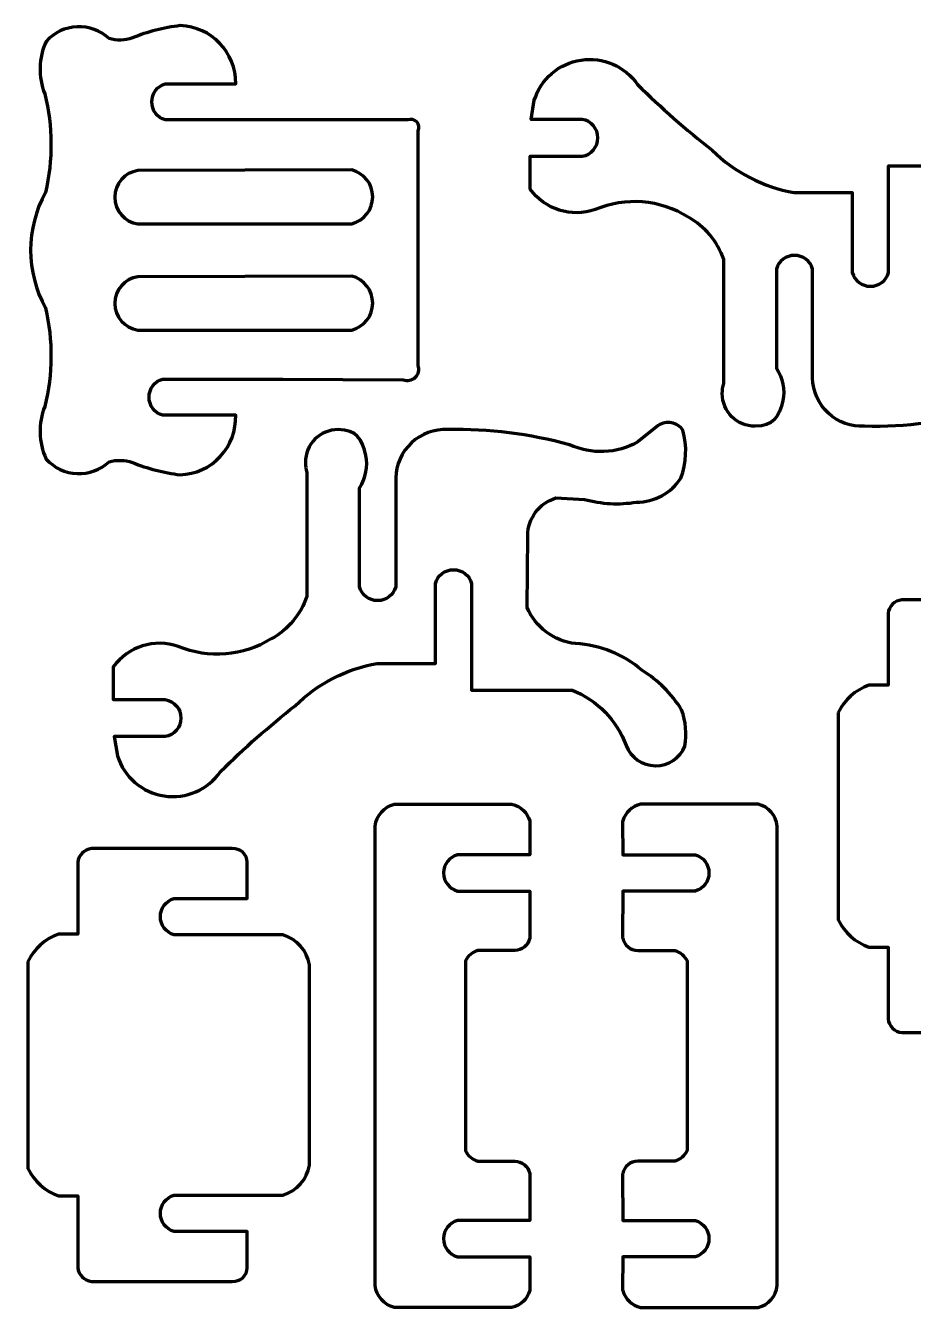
# Model space of a CAD drawing. Header units: centimetres. Extents: x -10.2 to 13.4, y -14.3 to 23.3.
# Drawn here: x -10.1 to -2.23, y 11.9 to 23.28 of the extents above; entities that cross this region are included whole.
import ezdxf

# ---------------------------------------------------------------- set-up
doc = ezdxf.new("R2010")
doc.units = ezdxf.units.CM
doc.header["$MEASUREMENT"] = 0
doc.layers.add('Laag 1', color=7, linetype='Continuous')

msp = doc.modelspace()

# ---------------------------------------------------------------- linework, layer by layer
at = {"layer": 'Laag 1', "lineweight": 100}
for points, knots in [([(-8.34138, 22.43915), (-8.34138, 22.43915), (-6.71172, 22.43915), (-6.71172, 22.43915), (-6.71172, 22.43915), (-6.68441, 22.44997), (-6.65327, 22.44298), (-6.63318, 22.42155), (-6.63318, 22.42155), (-6.61309, 22.40012), (-6.60813, 22.36859), (-6.62068, 22.34203), (-6.62068, 22.34203), (-6.62068, 22.34203), (-6.62068, 20.26019), (-6.62068, 20.26019), (-6.62068, 20.26019), (-6.60775, 20.22267), (-6.61786, 20.18105), (-6.64657, 20.15364), (-6.64657, 20.15364), (-6.67528, 20.12625), (-6.71733, 20.11807), (-6.75421, 20.13273), (-6.75421, 20.13273), (-6.75421, 20.13273), (-7.82547, 20.13881), (-7.82547, 20.13881), (-7.82547, 20.13881), (-7.82547, 20.13881), (-8.88764, 20.13881), (-8.88764, 20.13881), (-8.88764, 20.13881), (-8.95981, 20.11867), (-9.00972, 20.05289), (-9.00972, 19.97796), (-9.00972, 19.97796), (-9.00972, 19.90304), (-8.95981, 19.83727), (-8.88764, 19.81711), (-8.88764, 19.81711), (-8.88764, 19.81711), (-8.24064, 19.81712), (-8.24064, 19.81712), (-8.24064, 19.81712), (-8.23562, 19.68177), (-8.28471, 19.54995), (-8.37708, 19.45086), (-8.37708, 19.45086), (-8.46945, 19.35178), (-8.59748, 19.29355), (-8.73287, 19.28907), (-8.73287, 19.28907), (-8.87873, 19.30636), (-9.02162, 19.3431), (-9.15773, 19.39832), (-9.15773, 19.39832), (-9.22431, 19.42126), (-9.29629, 19.42337), (-9.36409, 19.40439), (-9.36409, 19.40439), (-9.4409, 19.33261), (-9.54335, 19.29473), (-9.64839, 19.29929), (-9.64839, 19.29929), (-9.75342, 19.30386), (-9.8522, 19.35049), (-9.92249, 19.42867), (-9.92249, 19.42867), (-9.9909, 19.5761), (-9.99529, 19.74524), (-9.93463, 19.89602), (-9.93463, 19.89602), (-9.86357, 20.1828), (-9.86149, 20.48231), (-9.92856, 20.77003), (-9.92856, 20.77003), (-10.10482, 21.08924), (-10.10482, 21.47658), (-9.92856, 21.79577), (-9.92856, 21.79577), (-9.86149, 22.08351), (-9.86357, 22.38302), (-9.93463, 22.66978), (-9.93463, 22.66978), (-9.99529, 22.82057), (-9.9909, 22.98971), (-9.92249, 23.13713), (-9.92249, 23.13713), (-9.8522, 23.21532), (-9.75342, 23.26195), (-9.64839, 23.26651), (-9.64839, 23.26651), (-9.54335, 23.27108), (-9.4409, 23.2332), (-9.36409, 23.16141), (-9.36409, 23.16141), (-9.29629, 23.14246), (-9.22431, 23.14455), (-9.15773, 23.16748), (-9.15773, 23.16748), (-9.02162, 23.22272), (-8.87873, 23.25945), (-8.73287, 23.27673), (-8.73287, 23.27673), (-8.4556, 23.26757), (-8.23666, 23.03821), (-8.24034, 22.76083), (-8.24034, 22.76083), (-8.24034, 22.76083), (-8.86336, 22.76084), (-8.86336, 22.76084), (-8.86336, 22.76084), (-8.93553, 22.74068), (-8.98544, 22.67492), (-8.98544, 22.59998), (-8.98544, 22.59998), (-8.98544, 22.52506), (-8.93553, 22.45929), (-8.86336, 22.43914), (-8.86336, 22.43914), (-8.86336, 22.43914), (-8.34138, 22.43915), (-8.34138, 22.43915)], [0, 0, 0, 0, 0.03125, 0.03125, 0.03125, 0.03125, 0.0625, 0.0625, 0.0625, 0.0625, 0.09375, 0.09375, 0.09375, 0.09375, 0.125, 0.125, 0.125, 0.125, 0.15625, 0.15625, 0.15625, 0.15625, 0.1875, 0.1875, 0.1875, 0.1875, 0.21875, 0.21875, 0.21875, 0.21875, 0.25, 0.25, 0.25, 0.25, 0.28125, 0.28125, 0.28125, 0.28125, 0.3125, 0.3125, 0.3125, 0.3125, 0.34375, 0.34375, 0.34375, 0.34375, 0.375, 0.375, 0.375, 0.375, 0.40625, 0.40625, 0.40625, 0.40625, 0.4375, 0.4375, 0.4375, 0.4375, 0.46875, 0.46875, 0.46875, 0.46875, 0.5, 0.5, 0.5, 0.5, 0.53125, 0.53125, 0.53125, 0.53125, 0.5625, 0.5625, 0.5625, 0.5625, 0.59375, 0.59375, 0.59375, 0.59375, 0.625, 0.625, 0.625, 0.625, 0.65625, 0.65625, 0.65625, 0.65625, 0.6875, 0.6875, 0.6875, 0.6875, 0.71875, 0.71875, 0.71875, 0.71875, 0.75, 0.75, 0.75, 0.75, 0.78125, 0.78125, 0.78125, 0.78125, 0.8125, 0.8125, 0.8125, 0.8125, 0.84375, 0.84375, 0.84375, 0.84375, 0.875, 0.875, 0.875, 0.875, 0.90625, 0.90625, 0.90625, 0.90625, 0.9375, 0.9375, 0.9375, 0.9375, 1, 1, 1, 1]), ([(-4.22468, 21.57635), (-4.47229, 21.73246), (-4.78066, 21.7574), (-5.05014, 21.64311), (-5.05014, 21.64311), (-5.26148, 21.57109), (-5.49509, 21.64486), (-5.62674, 21.82519), (-5.62674, 21.82519), (-5.62674, 21.82519), (-5.62674, 22.11653), (-5.62674, 22.11653), (-5.62674, 22.11653), (-5.62674, 22.11653), (-5.16546, 22.11653), (-5.16546, 22.11653), (-5.16546, 22.11653), (-5.08522, 22.12973), (-5.02634, 22.19908), (-5.02634, 22.28041), (-5.02634, 22.28041), (-5.02634, 22.36172), (-5.08522, 22.43108), (-5.16546, 22.44428), (-5.16546, 22.44428), (-5.16546, 22.44428), (-5.61764, 22.44429), (-5.61764, 22.44429), (-5.61764, 22.44429), (-5.61764, 22.44429), (-5.59032, 22.61424), (-5.59032, 22.61424), (-5.59032, 22.61424), (-5.53191, 22.80277), (-5.37092, 22.94134), (-5.1758, 22.97106), (-5.1758, 22.97106), (-4.98068, 23.00079), (-4.78573, 22.91641), (-4.67383, 22.75382), (-4.67383, 22.75382), (-4.46479, 22.54695), (-4.24389, 22.35238), (-4.01225, 22.17115), (-4.01225, 22.17115), (-3.81356, 21.97433), (-3.55941, 21.84302), (-3.28392, 21.79484), (-3.28392, 21.79484), (-3.28392, 21.79484), (-2.768, 21.79485), (-2.768, 21.79485), (-2.768, 21.79485), (-2.768, 21.79485), (-2.768, 21.08472), (-2.768, 21.08472), (-2.768, 21.08472), (-2.74785, 21.01255), (-2.6821, 20.96263), (-2.60717, 20.96263), (-2.60717, 20.96263), (-2.53223, 20.96264), (-2.46648, 21.01254), (-2.44632, 21.08471), (-2.44632, 21.08471), (-2.44632, 21.08471), (-2.44632, 22.03156), (-2.44632, 22.03156), (-2.44632, 22.03156), (-2.44632, 22.03156), (-1.55411, 22.03156), (-1.55411, 22.03156), (-1.55411, 22.03156), (-1.33202, 22.12038), (-1.15785, 22.29895), (-1.07462, 22.52318), (-1.07462, 22.52318), (-1.03328, 22.63053), (-0.9307, 22.70183), (-0.81569, 22.70317), (-0.81569, 22.70317), (-0.70067, 22.70452), (-0.59646, 22.63561), (-0.55264, 22.52925), (-0.55264, 22.52925), (-0.5351, 22.4212), (-0.54555, 22.31044), (-0.58299, 22.20757), (-0.58299, 22.20757), (-0.67056, 22.06383), (-0.79127, 21.94311), (-0.93502, 21.85554), (-0.93502, 21.85554), (-1.09968, 21.71371), (-1.30673, 21.63044), (-1.52376, 21.61883), (-1.52376, 21.61883), (-1.71491, 21.59718), (-1.87958, 21.47425), (-1.95469, 21.29714), (-1.95469, 21.29714), (-1.95469, 21.29714), (-1.94862, 20.65986), (-1.94862, 20.65986), (-1.94862, 20.65986), (-1.94648, 20.50651), (-1.84612, 20.37187), (-1.69978, 20.32602), (-1.69978, 20.32602), (-1.69978, 20.32602), (-1.44485, 20.33818), (-1.44485, 20.33818), (-1.44485, 20.33818), (-1.29472, 20.37991), (-1.13726, 20.38818), (-0.98357, 20.36244), (-0.98357, 20.36244), (-0.82445, 20.36352), (-0.67575, 20.28344), (-0.58906, 20.15001), (-0.58906, 20.15001), (-0.53896, 20.01373), (-0.5326, 19.86522), (-0.57085, 19.72514), (-0.57085, 19.72514), (-0.59419, 19.69054), (-0.63032, 19.66662), (-0.6713, 19.65865), (-0.6713, 19.65865), (-0.71228, 19.65069), (-0.75474, 19.65932), (-0.78935, 19.68266), (-0.78935, 19.68266), (-0.78935, 19.68266), (-0.97144, 19.82833), (-0.97144, 19.82833), (-0.97144, 19.82833), (-1.15792, 19.93408), (-1.38405, 19.94313), (-1.57839, 19.85261), (-1.57839, 19.85261), (-1.93038, 19.75725), (-2.29413, 19.71228), (-2.65876, 19.71908), (-2.65876, 19.71908), (-2.77723, 19.7132), (-2.89305, 19.75543), (-2.97991, 19.8362), (-2.97991, 19.8362), (-3.06678, 19.91699), (-3.11731, 20.02943), (-3.12004, 20.14801), (-3.12004, 20.14801), (-3.12004, 20.14801), (-3.12004, 21.11508), (-3.12004, 21.11508), (-3.12004, 21.11508), (-3.14019, 21.18723), (-3.20595, 21.23714), (-3.28088, 21.23714), (-3.28088, 21.23714), (-3.35581, 21.23716), (-3.42157, 21.18723), (-3.44172, 21.11506), (-3.44172, 21.11506), (-3.44172, 21.11506), (-3.44172, 20.23521), (-3.44172, 20.23521), (-3.44172, 20.23521), (-3.38406, 20.15305), (-3.3644, 20.03731), (-3.38406, 19.94972), (-3.38406, 19.94972), (-3.41744, 19.80103), (-3.46841, 19.71908), (-3.62988, 19.71908), (-3.62988, 19.71908), (-3.79134, 19.71909), (-3.92223, 19.84997), (-3.92223, 20.01143), (-3.92223, 20.01143), (-3.92223, 20.04173), (-3.91763, 20.07094), (-3.90907, 20.09842), (-3.90907, 20.09842), (-3.90907, 20.09842), (-3.90907, 21.20003), (-3.90907, 21.20003), (-3.90907, 21.20003), (-3.963, 21.36082), (-4.07575, 21.49525), (-4.22469, 21.57634)], [0, 0, 0, 0, 0.02040816, 0.02040816, 0.02040816, 0.02040816, 0.04081633, 0.04081633, 0.04081633, 0.04081633, 0.06122449, 0.06122449, 0.06122449, 0.06122449, 0.08163265, 0.08163265, 0.08163265, 0.08163265, 0.10204082, 0.10204082, 0.10204082, 0.10204082, 0.12244898, 0.12244898, 0.12244898, 0.12244898, 0.14285714, 0.14285714, 0.14285714, 0.14285714, 0.16326531, 0.16326531, 0.16326531, 0.16326531, 0.18367347, 0.18367347, 0.18367347, 0.18367347, 0.20408163, 0.20408163, 0.20408163, 0.20408163, 0.2244898, 0.2244898, 0.2244898, 0.2244898, 0.24489796, 0.24489796, 0.24489796, 0.24489796, 0.26530612, 0.26530612, 0.26530612, 0.26530612, 0.28571429, 0.28571429, 0.28571429, 0.28571429, 0.30612245, 0.30612245, 0.30612245, 0.30612245, 0.32653061, 0.32653061, 0.32653061, 0.32653061, 0.34693878, 0.34693878, 0.34693878, 0.34693878, 0.36734694, 0.36734694, 0.36734694, 0.36734694, 0.3877551, 0.3877551, 0.3877551, 0.3877551, 0.40816327, 0.40816327, 0.40816327, 0.40816327, 0.42857143, 0.42857143, 0.42857143, 0.42857143, 0.44897959, 0.44897959, 0.44897959, 0.44897959, 0.46938776, 0.46938776, 0.46938776, 0.46938776, 0.48979592, 0.48979592, 0.48979592, 0.48979592, 0.51020408, 0.51020408, 0.51020408, 0.51020408, 0.53061224, 0.53061224, 0.53061224, 0.53061224, 0.55102041, 0.55102041, 0.55102041, 0.55102041, 0.57142857, 0.57142857, 0.57142857, 0.57142857, 0.59183673, 0.59183673, 0.59183673, 0.59183673, 0.6122449, 0.6122449, 0.6122449, 0.6122449, 0.63265306, 0.63265306, 0.63265306, 0.63265306, 0.65306122, 0.65306122, 0.65306122, 0.65306122, 0.67346939, 0.67346939, 0.67346939, 0.67346939, 0.69387755, 0.69387755, 0.69387755, 0.69387755, 0.71428571, 0.71428571, 0.71428571, 0.71428571, 0.73469388, 0.73469388, 0.73469388, 0.73469388, 0.75510204, 0.75510204, 0.75510204, 0.75510204, 0.7755102, 0.7755102, 0.7755102, 0.7755102, 0.79591837, 0.79591837, 0.79591837, 0.79591837, 0.81632653, 0.81632653, 0.81632653, 0.81632653, 0.83673469, 0.83673469, 0.83673469, 0.83673469, 0.85714286, 0.85714286, 0.85714286, 0.85714286, 0.87755102, 0.87755102, 0.87755102, 0.87755102, 0.89795918, 0.89795918, 0.89795918, 0.89795918, 0.91836735, 0.91836735, 0.91836735, 0.91836735, 0.93877551, 0.93877551, 0.93877551, 0.93877551, 0.95918367, 0.95918367, 0.95918367, 0.95918367, 1, 1, 1, 1]), ([(-9.10917, 21.51658), (-9.22668, 21.53378), (-9.31378, 21.63454), (-9.31378, 21.75329), (-9.31378, 21.75329), (-9.31378, 21.87204), (-9.22668, 21.97281), (-9.10917, 21.99), (-9.10917, 21.99), (-9.10917, 21.99), (-7.20942, 21.99608), (-7.20942, 21.99608), (-7.20942, 21.99608), (-7.10055, 21.96737), (-7.02469, 21.86891), (-7.02469, 21.75633), (-7.02469, 21.75633), (-7.02469, 21.64374), (-7.10055, 21.54528), (-7.20942, 21.51658), (-7.20942, 21.51658), (-7.20942, 21.51658), (-9.10917, 21.51658), (-9.10917, 21.51658)], [0, 0, 0, 0, 0.14285714, 0.14285714, 0.14285714, 0.14285714, 0.28571429, 0.28571429, 0.28571429, 0.28571429, 0.42857143, 0.42857143, 0.42857143, 0.42857143, 0.57142857, 0.57142857, 0.57142857, 0.57142857, 0.71428571, 0.71428571, 0.71428571, 0.71428571, 1, 1, 1, 1]), ([(-9.10917, 20.57352), (-9.22668, 20.59071), (-9.31378, 20.69148), (-9.31378, 20.81023), (-9.31378, 20.81023), (-9.31378, 20.92898), (-9.22668, 21.02976), (-9.10917, 21.04694), (-9.10917, 21.04694), (-9.10917, 21.04694), (-7.20942, 21.05301), (-7.20942, 21.05301), (-7.20942, 21.05301), (-7.10055, 21.02431), (-7.02469, 20.92585), (-7.02469, 20.81326), (-7.02469, 20.81326), (-7.02469, 20.70068), (-7.10055, 20.60222), (-7.20942, 20.57351), (-7.20942, 20.57351), (-7.20942, 20.57351), (-9.10917, 20.57352), (-9.10917, 20.57352)], [0, 0, 0, 0, 0.14285714, 0.14285714, 0.14285714, 0.14285714, 0.28571429, 0.28571429, 0.28571429, 0.28571429, 0.42857143, 0.42857143, 0.42857143, 0.42857143, 0.57142857, 0.57142857, 0.57142857, 0.57142857, 0.71428571, 0.71428571, 0.71428571, 0.71428571, 1, 1, 1, 1]), ([(-7.9249, 17.83241), (-8.17251, 17.6763), (-8.48088, 17.65134), (-8.75035, 17.76563), (-8.75035, 17.76563), (-8.96169, 17.83767), (-9.19531, 17.76388), (-9.32696, 17.58354), (-9.32696, 17.58354), (-9.32696, 17.58354), (-9.32696, 17.29222), (-9.32696, 17.29222), (-9.32696, 17.29222), (-9.32696, 17.29222), (-8.86567, 17.29222), (-8.86567, 17.29222), (-8.86567, 17.29222), (-8.78543, 17.27902), (-8.72655, 17.20965), (-8.72655, 17.12833), (-8.72655, 17.12833), (-8.72655, 17.04703), (-8.78543, 16.97765), (-8.86567, 16.96445), (-8.86567, 16.96445), (-8.86567, 16.96445), (-9.31785, 16.96446), (-9.31785, 16.96446), (-9.31785, 16.96446), (-9.31785, 16.96446), (-9.29054, 16.79452), (-9.29054, 16.79452), (-9.29054, 16.79452), (-9.23212, 16.60598), (-9.07113, 16.46739), (-8.87601, 16.43767), (-8.87601, 16.43767), (-8.68089, 16.40796), (-8.48594, 16.49232), (-8.37404, 16.65491), (-8.37404, 16.65491), (-8.165, 16.86181), (-7.94411, 17.05635), (-7.71247, 17.23758), (-7.71247, 17.23758), (-7.51378, 17.43442), (-7.25962, 17.56572), (-6.98413, 17.61389), (-6.98413, 17.61389), (-6.98413, 17.61389), (-6.46822, 17.61391), (-6.46822, 17.61391), (-6.46822, 17.61391), (-6.46822, 17.61391), (-6.46822, 18.32404), (-6.46822, 18.32404), (-6.46822, 18.32404), (-6.44807, 18.39621), (-6.38231, 18.4461), (-6.30738, 18.4461), (-6.30738, 18.4461), (-6.23245, 18.44612), (-6.16669, 18.39619), (-6.14654, 18.32402), (-6.14654, 18.32402), (-6.14654, 18.32402), (-6.14654, 17.37719), (-6.14654, 17.37719), (-6.14654, 17.37719), (-6.14654, 17.37719), (-5.25432, 17.37719), (-5.25432, 17.37719), (-5.25432, 17.37719), (-5.03224, 17.28837), (-4.85807, 17.10978), (-4.77483, 16.88555), (-4.77483, 16.88555), (-4.7335, 16.77821), (-4.63092, 16.7069), (-4.5159, 16.70557), (-4.5159, 16.70557), (-4.40088, 16.70423), (-4.29667, 16.77313), (-4.25285, 16.87948), (-4.25285, 16.87948), (-4.23532, 16.98754), (-4.24577, 17.09829), (-4.2832, 17.20116), (-4.2832, 17.20116), (-4.37077, 17.34493), (-4.49148, 17.46562), (-4.63523, 17.5532), (-4.63523, 17.5532), (-4.7999, 17.69505), (-5.00695, 17.77829), (-5.22397, 17.7899), (-5.22397, 17.7899), (-5.41512, 17.81157), (-5.5798, 17.93449), (-5.65491, 18.11159), (-5.65491, 18.11159), (-5.65491, 18.11159), (-5.64884, 18.74889), (-5.64884, 18.74889), (-5.64884, 18.74889), (-5.6467, 18.90224), (-5.54634, 19.03686), (-5.39999, 19.08271), (-5.39999, 19.08271), (-5.39999, 19.08271), (-5.14507, 19.07058), (-5.14507, 19.07058), (-5.14507, 19.07058), (-4.99493, 19.02885), (-4.83748, 19.02055), (-4.68379, 19.04629), (-4.68379, 19.04629), (-4.52467, 19.04524), (-4.37597, 19.12529), (-4.28927, 19.25873), (-4.28927, 19.25873), (-4.23918, 19.39502), (-4.23282, 19.54352), (-4.27106, 19.68359), (-4.27106, 19.68359), (-4.2944, 19.7182), (-4.33054, 19.74212), (-4.37151, 19.75009), (-4.37151, 19.75009), (-4.41249, 19.75806), (-4.45496, 19.74942), (-4.48957, 19.72607), (-4.48957, 19.72607), (-4.48957, 19.72607), (-4.67165, 19.58042), (-4.67165, 19.58042), (-4.67165, 19.58042), (-4.85814, 19.47466), (-5.08426, 19.46561), (-5.2786, 19.55613), (-5.2786, 19.55613), (-5.6306, 19.6515), (-5.99435, 19.69646), (-6.35897, 19.68966), (-6.35897, 19.68966), (-6.47744, 19.69556), (-6.59326, 19.6533), (-6.68013, 19.57253), (-6.68013, 19.57253), (-6.76699, 19.49176), (-6.81753, 19.3793), (-6.82025, 19.26072), (-6.82025, 19.26072), (-6.82025, 19.26072), (-6.82025, 18.29368), (-6.82025, 18.29368), (-6.82025, 18.29368), (-6.84041, 18.2215), (-6.90616, 18.17159), (-6.98109, 18.17159), (-6.98109, 18.17159), (-7.05603, 18.1716), (-7.12178, 18.2215), (-7.14194, 18.29367), (-7.14194, 18.29367), (-7.14194, 18.29367), (-7.14194, 19.17355), (-7.14194, 19.17355), (-7.14194, 19.17355), (-7.08428, 19.2557), (-7.06461, 19.37142), (-7.08428, 19.45902), (-7.08428, 19.45902), (-7.11766, 19.60773), (-7.16863, 19.68966), (-7.33009, 19.68966), (-7.33009, 19.68966), (-7.49155, 19.68966), (-7.62245, 19.55876), (-7.62245, 19.3973), (-7.62245, 19.3973), (-7.62245, 19.36702), (-7.61784, 19.33779), (-7.60929, 19.31032), (-7.60929, 19.31032), (-7.60929, 19.31032), (-7.60929, 18.2087), (-7.60929, 18.2087), (-7.60929, 18.2087), (-7.66321, 18.04793), (-7.77596, 17.91348), (-7.9249, 17.83239)], [0, 0, 0, 0, 0.02040816, 0.02040816, 0.02040816, 0.02040816, 0.04081633, 0.04081633, 0.04081633, 0.04081633, 0.06122449, 0.06122449, 0.06122449, 0.06122449, 0.08163265, 0.08163265, 0.08163265, 0.08163265, 0.10204082, 0.10204082, 0.10204082, 0.10204082, 0.12244898, 0.12244898, 0.12244898, 0.12244898, 0.14285714, 0.14285714, 0.14285714, 0.14285714, 0.16326531, 0.16326531, 0.16326531, 0.16326531, 0.18367347, 0.18367347, 0.18367347, 0.18367347, 0.20408163, 0.20408163, 0.20408163, 0.20408163, 0.2244898, 0.2244898, 0.2244898, 0.2244898, 0.24489796, 0.24489796, 0.24489796, 0.24489796, 0.26530612, 0.26530612, 0.26530612, 0.26530612, 0.28571429, 0.28571429, 0.28571429, 0.28571429, 0.30612245, 0.30612245, 0.30612245, 0.30612245, 0.32653061, 0.32653061, 0.32653061, 0.32653061, 0.34693878, 0.34693878, 0.34693878, 0.34693878, 0.36734694, 0.36734694, 0.36734694, 0.36734694, 0.3877551, 0.3877551, 0.3877551, 0.3877551, 0.40816327, 0.40816327, 0.40816327, 0.40816327, 0.42857143, 0.42857143, 0.42857143, 0.42857143, 0.44897959, 0.44897959, 0.44897959, 0.44897959, 0.46938776, 0.46938776, 0.46938776, 0.46938776, 0.48979592, 0.48979592, 0.48979592, 0.48979592, 0.51020408, 0.51020408, 0.51020408, 0.51020408, 0.53061224, 0.53061224, 0.53061224, 0.53061224, 0.55102041, 0.55102041, 0.55102041, 0.55102041, 0.57142857, 0.57142857, 0.57142857, 0.57142857, 0.59183673, 0.59183673, 0.59183673, 0.59183673, 0.6122449, 0.6122449, 0.6122449, 0.6122449, 0.63265306, 0.63265306, 0.63265306, 0.63265306, 0.65306122, 0.65306122, 0.65306122, 0.65306122, 0.67346939, 0.67346939, 0.67346939, 0.67346939, 0.69387755, 0.69387755, 0.69387755, 0.69387755, 0.71428571, 0.71428571, 0.71428571, 0.71428571, 0.73469388, 0.73469388, 0.73469388, 0.73469388, 0.75510204, 0.75510204, 0.75510204, 0.75510204, 0.7755102, 0.7755102, 0.7755102, 0.7755102, 0.79591837, 0.79591837, 0.79591837, 0.79591837, 0.81632653, 0.81632653, 0.81632653, 0.81632653, 0.83673469, 0.83673469, 0.83673469, 0.83673469, 0.85714286, 0.85714286, 0.85714286, 0.85714286, 0.87755102, 0.87755102, 0.87755102, 0.87755102, 0.89795918, 0.89795918, 0.89795918, 0.89795918, 0.91836735, 0.91836735, 0.91836735, 0.91836735, 0.93877551, 0.93877551, 0.93877551, 0.93877551, 0.95918367, 0.95918367, 0.95918367, 0.95918367, 1, 1, 1, 1]), ([(-2.89328, 17.17689), (-2.83763, 17.29053), (-2.73954, 17.37772), (-2.62016, 17.41967), (-2.62016, 17.41967), (-2.62016, 17.41967), (-2.45021, 17.41968), (-2.45021, 17.41968), (-2.45021, 17.41968), (-2.45021, 17.41968), (-2.45021, 18.05698), (-2.45021, 18.05698), (-2.45021, 18.05698), (-2.44381, 18.12117), (-2.39303, 18.17195), (-2.32882, 18.17835), (-2.32882, 18.17835), (-2.32882, 18.17835), (-1.0785, 18.17836), (-1.0785, 18.17836), (-1.0785, 18.17836), (-1.04452, 18.18072), (-1.01104, 18.16909), (-0.98583, 18.14617), (-0.98583, 18.14617), (-0.96061, 18.12326), (-0.94586, 18.09102), (-0.94498, 18.05696), (-0.94498, 18.05696), (-0.94498, 18.05696), (-0.94497, 17.73529), (-0.94497, 17.73529), (-0.94497, 17.73529), (-0.94497, 17.73529), (-1.59441, 17.73529), (-1.59441, 17.73529), (-1.59441, 17.73529), (-1.66658, 17.71513), (-1.71649, 17.64937), (-1.71649, 17.57444), (-1.71649, 17.57444), (-1.71649, 17.49951), (-1.66658, 17.43375), (-1.59441, 17.4136), (-1.59441, 17.4136), (-1.59441, 17.4136), (-0.62862, 17.41361), (-0.62862, 17.41361), (-0.62862, 17.41361), (-0.50611, 17.37586), (-0.41502, 17.27276), (-0.39265, 17.14654), (-0.39265, 17.14654), (-0.39265, 17.14654), (-0.39265, 15.36819), (-0.39265, 15.36819), (-0.39265, 15.36819), (-0.41502, 15.24196), (-0.50612, 15.13886), (-0.62862, 15.10111), (-0.62862, 15.10111), (-0.62862, 15.10111), (-1.59441, 15.10111), (-1.59441, 15.10111), (-1.59441, 15.10111), (-1.66658, 15.08097), (-1.71649, 15.01521), (-1.71649, 14.94028), (-1.71649, 14.94028), (-1.71649, 14.86535), (-1.66658, 14.79959), (-1.59441, 14.77943), (-1.59441, 14.77943), (-1.59441, 14.77943), (-0.94497, 14.77945), (-0.94497, 14.77945), (-0.94497, 14.77945), (-0.94497, 14.77945), (-0.94497, 14.45776), (-0.94497, 14.45776), (-0.94497, 14.45776), (-0.94586, 14.42369), (-0.96061, 14.39147), (-0.98583, 14.36855), (-0.98583, 14.36855), (-1.01103, 14.34564), (-1.04452, 14.334), (-1.07851, 14.33636), (-1.07851, 14.33636), (-1.07851, 14.33636), (-2.32882, 14.33638), (-2.32882, 14.33638), (-2.32882, 14.33638), (-2.39303, 14.34276), (-2.44381, 14.39354), (-2.45021, 14.45775), (-2.45021, 14.45775), (-2.45021, 14.45775), (-2.45021, 15.09506), (-2.45021, 15.09506), (-2.45021, 15.09506), (-2.45021, 15.09506), (-2.62016, 15.09506), (-2.62016, 15.09506), (-2.62016, 15.09506), (-2.73953, 15.13701), (-2.83763, 15.22419), (-2.89329, 15.33783), (-2.89329, 15.33783), (-2.89329, 15.33783), (-2.89328, 17.17689), (-2.89328, 17.17689)], [0, 0, 0, 0, 0.03448276, 0.03448276, 0.03448276, 0.03448276, 0.06896552, 0.06896552, 0.06896552, 0.06896552, 0.10344828, 0.10344828, 0.10344828, 0.10344828, 0.13793103, 0.13793103, 0.13793103, 0.13793103, 0.17241379, 0.17241379, 0.17241379, 0.17241379, 0.20689655, 0.20689655, 0.20689655, 0.20689655, 0.24137931, 0.24137931, 0.24137931, 0.24137931, 0.27586207, 0.27586207, 0.27586207, 0.27586207, 0.31034483, 0.31034483, 0.31034483, 0.31034483, 0.34482759, 0.34482759, 0.34482759, 0.34482759, 0.37931034, 0.37931034, 0.37931034, 0.37931034, 0.4137931, 0.4137931, 0.4137931, 0.4137931, 0.44827586, 0.44827586, 0.44827586, 0.44827586, 0.48275862, 0.48275862, 0.48275862, 0.48275862, 0.51724138, 0.51724138, 0.51724138, 0.51724138, 0.55172414, 0.55172414, 0.55172414, 0.55172414, 0.5862069, 0.5862069, 0.5862069, 0.5862069, 0.62068966, 0.62068966, 0.62068966, 0.62068966, 0.65517241, 0.65517241, 0.65517241, 0.65517241, 0.68965517, 0.68965517, 0.68965517, 0.68965517, 0.72413793, 0.72413793, 0.72413793, 0.72413793, 0.75862069, 0.75862069, 0.75862069, 0.75862069, 0.79310345, 0.79310345, 0.79310345, 0.79310345, 0.82758621, 0.82758621, 0.82758621, 0.82758621, 0.86206897, 0.86206897, 0.86206897, 0.86206897, 0.89655172, 0.89655172, 0.89655172, 0.89655172, 0.93103448, 0.93103448, 0.93103448, 0.93103448, 1, 1, 1, 1]), ([(-7.00234, 13.68086), (-7.00234, 13.68086), (-7.00234, 12.09066), (-7.00234, 12.09066), (-7.00234, 12.09066), (-6.9921, 11.99664), (-6.92421, 11.91905), (-6.83239, 11.89642), (-6.83239, 11.89642), (-6.83239, 11.89642), (-5.78844, 11.89643), (-5.78844, 11.89643), (-5.78844, 11.89643), (-5.71244, 11.91314), (-5.65179, 11.97029), (-5.63063, 12.04517), (-5.63063, 12.04517), (-5.63063, 12.04517), (-5.62911, 12.05121), (-5.62911, 12.05121), (-5.62911, 12.05121), (-5.62911, 12.05121), (-5.63063, 12.34557), (-5.63063, 12.34557), (-5.63063, 12.34557), (-5.63063, 12.34557), (-6.27331, 12.34557), (-6.27331, 12.34557), (-6.27331, 12.34557), (-6.34548, 12.36573), (-6.39539, 12.43148), (-6.39539, 12.50641), (-6.39539, 12.50641), (-6.39539, 12.58133), (-6.34548, 12.64709), (-6.27331, 12.66725), (-6.27331, 12.66725), (-6.27331, 12.66725), (-5.63063, 12.66726), (-5.63063, 12.66726), (-5.63063, 12.66726), (-5.63063, 12.66726), (-5.62911, 13.07346), (-5.62911, 13.07346), (-5.62911, 13.07346), (-5.62911, 13.07739), (-5.6298, 13.08129), (-5.63063, 13.08513), (-5.63063, 13.08513), (-5.64433, 13.14831), (-5.69954, 13.19385), (-5.76416, 13.1953), (-5.76416, 13.1953), (-5.76416, 13.1953), (-6.09191, 13.1953), (-6.09191, 13.1953), (-6.09191, 13.1953), (-6.14009, 13.20873), (-6.18, 13.24254), (-6.20116, 13.28785), (-6.20116, 13.28785), (-6.20116, 13.28785), (-6.20116, 14.97215), (-6.20116, 14.97215), (-6.20116, 14.97215), (-6.18, 15.01745), (-6.14009, 15.05126), (-6.09191, 15.0647), (-6.09191, 15.0647), (-6.09191, 15.0647), (-5.76416, 15.0647), (-5.76416, 15.0647), (-5.76416, 15.0647), (-5.69954, 15.06615), (-5.64433, 15.11169), (-5.63063, 15.17486), (-5.63063, 15.17486), (-5.6298, 15.17872), (-5.62911, 15.18261), (-5.62911, 15.18655), (-5.62911, 15.18655), (-5.62911, 15.18655), (-5.63063, 15.59276), (-5.63063, 15.59276), (-5.63063, 15.59276), (-5.63063, 15.59276), (-6.27331, 15.59276), (-6.27331, 15.59276), (-6.27331, 15.59276), (-6.34548, 15.6129), (-6.39539, 15.67865), (-6.39539, 15.75359), (-6.39539, 15.75359), (-6.39539, 15.82853), (-6.34548, 15.89428), (-6.27331, 15.91443), (-6.27331, 15.91443), (-6.27331, 15.91443), (-5.63063, 15.91443), (-5.63063, 15.91443), (-5.63063, 15.91443), (-5.63063, 15.91443), (-5.62911, 16.20879), (-5.62911, 16.20879), (-5.62911, 16.20879), (-5.62911, 16.20879), (-5.63063, 16.21482), (-5.63063, 16.21482), (-5.63063, 16.21482), (-5.65179, 16.28971), (-5.71244, 16.34687), (-5.78844, 16.36357), (-5.78844, 16.36357), (-5.78844, 16.36357), (-6.83239, 16.36357), (-6.83239, 16.36357), (-6.83239, 16.36357), (-6.92421, 16.34095), (-6.9921, 16.26335), (-7.00234, 16.16935), (-7.00234, 16.16935), (-7.00234, 16.16935), (-7.00234, 14.57914), (-7.00234, 14.57914), (-7.00234, 14.57914), (-7.00234, 14.57914), (-7.00234, 13.68086), (-7.00234, 13.68086)], [0, 0, 0, 0, 0.03030303, 0.03030303, 0.03030303, 0.03030303, 0.06060606, 0.06060606, 0.06060606, 0.06060606, 0.09090909, 0.09090909, 0.09090909, 0.09090909, 0.12121212, 0.12121212, 0.12121212, 0.12121212, 0.15151515, 0.15151515, 0.15151515, 0.15151515, 0.18181818, 0.18181818, 0.18181818, 0.18181818, 0.21212121, 0.21212121, 0.21212121, 0.21212121, 0.24242424, 0.24242424, 0.24242424, 0.24242424, 0.27272727, 0.27272727, 0.27272727, 0.27272727, 0.3030303, 0.3030303, 0.3030303, 0.3030303, 0.33333333, 0.33333333, 0.33333333, 0.33333333, 0.36363636, 0.36363636, 0.36363636, 0.36363636, 0.39393939, 0.39393939, 0.39393939, 0.39393939, 0.42424242, 0.42424242, 0.42424242, 0.42424242, 0.45454545, 0.45454545, 0.45454545, 0.45454545, 0.48484848, 0.48484848, 0.48484848, 0.48484848, 0.51515152, 0.51515152, 0.51515152, 0.51515152, 0.54545455, 0.54545455, 0.54545455, 0.54545455, 0.57575758, 0.57575758, 0.57575758, 0.57575758, 0.60606061, 0.60606061, 0.60606061, 0.60606061, 0.63636364, 0.63636364, 0.63636364, 0.63636364, 0.66666667, 0.66666667, 0.66666667, 0.66666667, 0.6969697, 0.6969697, 0.6969697, 0.6969697, 0.72727273, 0.72727273, 0.72727273, 0.72727273, 0.75757576, 0.75757576, 0.75757576, 0.75757576, 0.78787879, 0.78787879, 0.78787879, 0.78787879, 0.81818182, 0.81818182, 0.81818182, 0.81818182, 0.84848485, 0.84848485, 0.84848485, 0.84848485, 0.87878788, 0.87878788, 0.87878788, 0.87878788, 0.90909091, 0.90909091, 0.90909091, 0.90909091, 0.93939394, 0.93939394, 0.93939394, 0.93939394, 1, 1, 1, 1]), ([(-3.43347, 13.68086), (-3.43347, 13.68086), (-3.43347, 12.09066), (-3.43347, 12.09066), (-3.43347, 12.09066), (-3.44371, 11.99664), (-3.5116, 11.91905), (-3.60342, 11.89642), (-3.60342, 11.89642), (-3.60342, 11.89642), (-4.64737, 11.89643), (-4.64737, 11.89643), (-4.64737, 11.89643), (-4.72337, 11.91314), (-4.78402, 11.97029), (-4.80518, 12.04517), (-4.80518, 12.04517), (-4.80518, 12.04517), (-4.8067, 12.05121), (-4.8067, 12.05121), (-4.8067, 12.05121), (-4.8067, 12.05121), (-4.80518, 12.34557), (-4.80518, 12.34557), (-4.80518, 12.34557), (-4.80518, 12.34557), (-4.1625, 12.34557), (-4.1625, 12.34557), (-4.1625, 12.34557), (-4.09033, 12.36573), (-4.04042, 12.43148), (-4.04042, 12.50641), (-4.04042, 12.50641), (-4.04042, 12.58133), (-4.09033, 12.64709), (-4.1625, 12.66725), (-4.1625, 12.66725), (-4.1625, 12.66725), (-4.80518, 12.66726), (-4.80518, 12.66726), (-4.80518, 12.66726), (-4.80518, 12.66726), (-4.80669, 13.07346), (-4.80669, 13.07346), (-4.80669, 13.07346), (-4.80669, 13.07739), (-4.80601, 13.08129), (-4.80518, 13.08513), (-4.80518, 13.08513), (-4.79148, 13.14831), (-4.73627, 13.19385), (-4.67165, 13.1953), (-4.67165, 13.1953), (-4.67165, 13.1953), (-4.3439, 13.1953), (-4.3439, 13.1953), (-4.3439, 13.1953), (-4.29572, 13.20873), (-4.25581, 13.24254), (-4.23465, 13.28785), (-4.23465, 13.28785), (-4.23465, 13.28785), (-4.23465, 14.97215), (-4.23465, 14.97215), (-4.23465, 14.97215), (-4.25581, 15.01745), (-4.29572, 15.05126), (-4.3439, 15.0647), (-4.3439, 15.0647), (-4.3439, 15.0647), (-4.67165, 15.0647), (-4.67165, 15.0647), (-4.67165, 15.0647), (-4.73627, 15.06615), (-4.79148, 15.11169), (-4.80518, 15.17486), (-4.80518, 15.17486), (-4.80601, 15.17872), (-4.8067, 15.18261), (-4.8067, 15.18655), (-4.8067, 15.18655), (-4.8067, 15.18655), (-4.80518, 15.59276), (-4.80518, 15.59276), (-4.80518, 15.59276), (-4.80518, 15.59276), (-4.1625, 15.59276), (-4.1625, 15.59276), (-4.1625, 15.59276), (-4.09033, 15.6129), (-4.04042, 15.67865), (-4.04042, 15.75359), (-4.04042, 15.75359), (-4.04042, 15.82853), (-4.09033, 15.89428), (-4.1625, 15.91443), (-4.1625, 15.91443), (-4.1625, 15.91443), (-4.80518, 15.91443), (-4.80518, 15.91443), (-4.80518, 15.91443), (-4.80518, 15.91443), (-4.80669, 16.20879), (-4.80669, 16.20879), (-4.80669, 16.20879), (-4.80669, 16.20879), (-4.80518, 16.21482), (-4.80518, 16.21482), (-4.80518, 16.21482), (-4.78402, 16.28971), (-4.72337, 16.34687), (-4.64737, 16.36357), (-4.64737, 16.36357), (-4.64737, 16.36357), (-3.60342, 16.36357), (-3.60342, 16.36357), (-3.60342, 16.36357), (-3.5116, 16.34095), (-3.44371, 16.26335), (-3.43347, 16.16935), (-3.43347, 16.16935), (-3.43347, 16.16935), (-3.43347, 14.57914), (-3.43347, 14.57914), (-3.43347, 14.57914), (-3.43347, 14.57914), (-3.43347, 13.68086), (-3.43347, 13.68086)], [0, 0, 0, 0, 0.03030303, 0.03030303, 0.03030303, 0.03030303, 0.06060606, 0.06060606, 0.06060606, 0.06060606, 0.09090909, 0.09090909, 0.09090909, 0.09090909, 0.12121212, 0.12121212, 0.12121212, 0.12121212, 0.15151515, 0.15151515, 0.15151515, 0.15151515, 0.18181818, 0.18181818, 0.18181818, 0.18181818, 0.21212121, 0.21212121, 0.21212121, 0.21212121, 0.24242424, 0.24242424, 0.24242424, 0.24242424, 0.27272727, 0.27272727, 0.27272727, 0.27272727, 0.3030303, 0.3030303, 0.3030303, 0.3030303, 0.33333333, 0.33333333, 0.33333333, 0.33333333, 0.36363636, 0.36363636, 0.36363636, 0.36363636, 0.39393939, 0.39393939, 0.39393939, 0.39393939, 0.42424242, 0.42424242, 0.42424242, 0.42424242, 0.45454545, 0.45454545, 0.45454545, 0.45454545, 0.48484848, 0.48484848, 0.48484848, 0.48484848, 0.51515152, 0.51515152, 0.51515152, 0.51515152, 0.54545455, 0.54545455, 0.54545455, 0.54545455, 0.57575758, 0.57575758, 0.57575758, 0.57575758, 0.60606061, 0.60606061, 0.60606061, 0.60606061, 0.63636364, 0.63636364, 0.63636364, 0.63636364, 0.66666667, 0.66666667, 0.66666667, 0.66666667, 0.6969697, 0.6969697, 0.6969697, 0.6969697, 0.72727273, 0.72727273, 0.72727273, 0.72727273, 0.75757576, 0.75757576, 0.75757576, 0.75757576, 0.78787879, 0.78787879, 0.78787879, 0.78787879, 0.81818182, 0.81818182, 0.81818182, 0.81818182, 0.84848485, 0.84848485, 0.84848485, 0.84848485, 0.87878788, 0.87878788, 0.87878788, 0.87878788, 0.90909091, 0.90909091, 0.90909091, 0.90909091, 0.93939394, 0.93939394, 0.93939394, 0.93939394, 1, 1, 1, 1]), ([(-10.08564, 14.96788), (-10.02999, 15.08153), (-9.93189, 15.16872), (-9.81252, 15.21066), (-9.81252, 15.21066), (-9.81252, 15.21066), (-9.64257, 15.21067), (-9.64257, 15.21067), (-9.64257, 15.21067), (-9.64257, 15.21067), (-9.64257, 15.84797), (-9.64257, 15.84797), (-9.64257, 15.84797), (-9.63617, 15.91217), (-9.58538, 15.96295), (-9.52118, 15.96935), (-9.52118, 15.96935), (-9.52118, 15.96935), (-8.27086, 15.96936), (-8.27086, 15.96936), (-8.27086, 15.96936), (-8.23687, 15.97172), (-8.20339, 15.96008), (-8.17818, 15.93716), (-8.17818, 15.93716), (-8.15297, 15.91425), (-8.13821, 15.88202), (-8.13733, 15.84796), (-8.13733, 15.84796), (-8.13733, 15.84796), (-8.13733, 15.52629), (-8.13733, 15.52629), (-8.13733, 15.52629), (-8.13733, 15.52629), (-8.78677, 15.52629), (-8.78677, 15.52629), (-8.78677, 15.52629), (-8.85894, 15.50612), (-8.90885, 15.44036), (-8.90885, 15.36544), (-8.90885, 15.36544), (-8.90885, 15.2905), (-8.85894, 15.22475), (-8.78677, 15.2046), (-8.78677, 15.2046), (-8.78677, 15.2046), (-7.82098, 15.2046), (-7.82098, 15.2046), (-7.82098, 15.2046), (-7.69847, 15.16686), (-7.60738, 15.06376), (-7.58501, 14.93753), (-7.58501, 14.93753), (-7.58501, 14.93753), (-7.58501, 13.15918), (-7.58501, 13.15918), (-7.58501, 13.15918), (-7.60737, 13.03296), (-7.69847, 12.92986), (-7.82098, 12.89212), (-7.82098, 12.89212), (-7.82098, 12.89212), (-8.78677, 12.89213), (-8.78677, 12.89213), (-8.78677, 12.89213), (-8.85894, 12.87197), (-8.90885, 12.8062), (-8.90885, 12.73127), (-8.90885, 12.73127), (-8.90885, 12.65634), (-8.85894, 12.59058), (-8.78677, 12.57043), (-8.78677, 12.57043), (-8.78677, 12.57043), (-8.13733, 12.57044), (-8.13733, 12.57044), (-8.13733, 12.57044), (-8.13733, 12.57044), (-8.13733, 12.24875), (-8.13733, 12.24875), (-8.13733, 12.24875), (-8.13821, 12.2147), (-8.15297, 12.18246), (-8.17818, 12.15954), (-8.17818, 12.15954), (-8.20339, 12.13664), (-8.23687, 12.125), (-8.27086, 12.12736), (-8.27086, 12.12736), (-8.27086, 12.12736), (-9.52118, 12.12737), (-9.52118, 12.12737), (-9.52118, 12.12737), (-9.58538, 12.13376), (-9.63617, 12.18454), (-9.64257, 12.24875), (-9.64257, 12.24875), (-9.64257, 12.24875), (-9.64257, 12.88606), (-9.64257, 12.88606), (-9.64257, 12.88606), (-9.64257, 12.88606), (-9.81252, 12.88606), (-9.81252, 12.88606), (-9.81252, 12.88606), (-9.93189, 12.928), (-10.02999, 13.01519), (-10.08564, 13.12883), (-10.08564, 13.12883), (-10.08564, 13.12883), (-10.08564, 14.96788), (-10.08564, 14.96788)], [0, 0, 0, 0, 0.03448276, 0.03448276, 0.03448276, 0.03448276, 0.06896552, 0.06896552, 0.06896552, 0.06896552, 0.10344828, 0.10344828, 0.10344828, 0.10344828, 0.13793103, 0.13793103, 0.13793103, 0.13793103, 0.17241379, 0.17241379, 0.17241379, 0.17241379, 0.20689655, 0.20689655, 0.20689655, 0.20689655, 0.24137931, 0.24137931, 0.24137931, 0.24137931, 0.27586207, 0.27586207, 0.27586207, 0.27586207, 0.31034483, 0.31034483, 0.31034483, 0.31034483, 0.34482759, 0.34482759, 0.34482759, 0.34482759, 0.37931034, 0.37931034, 0.37931034, 0.37931034, 0.4137931, 0.4137931, 0.4137931, 0.4137931, 0.44827586, 0.44827586, 0.44827586, 0.44827586, 0.48275862, 0.48275862, 0.48275862, 0.48275862, 0.51724138, 0.51724138, 0.51724138, 0.51724138, 0.55172414, 0.55172414, 0.55172414, 0.55172414, 0.5862069, 0.5862069, 0.5862069, 0.5862069, 0.62068966, 0.62068966, 0.62068966, 0.62068966, 0.65517241, 0.65517241, 0.65517241, 0.65517241, 0.68965517, 0.68965517, 0.68965517, 0.68965517, 0.72413793, 0.72413793, 0.72413793, 0.72413793, 0.75862069, 0.75862069, 0.75862069, 0.75862069, 0.79310345, 0.79310345, 0.79310345, 0.79310345, 0.82758621, 0.82758621, 0.82758621, 0.82758621, 0.86206897, 0.86206897, 0.86206897, 0.86206897, 0.89655172, 0.89655172, 0.89655172, 0.89655172, 0.93103448, 0.93103448, 0.93103448, 0.93103448, 1, 1, 1, 1])]:
    msp.add_open_spline(points, degree=3, knots=knots, dxfattribs=at)

doc.saveas('drawing.dxf')
